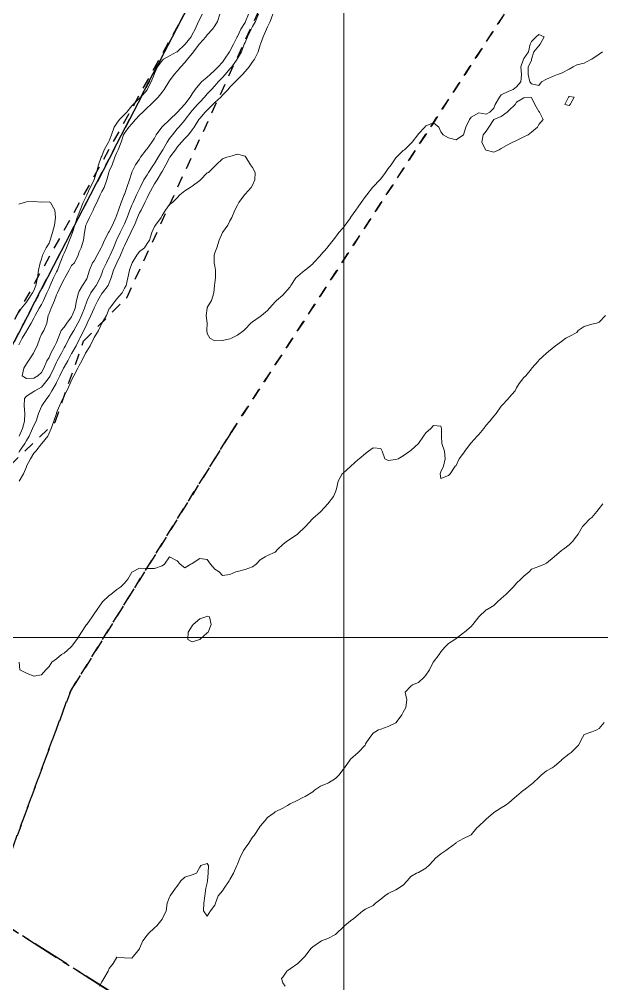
# Model space of a CAD drawing. Header units: centimetres. Extents: x 0 to 642158, y -847 to 649707.
# Drawn here: x 616245.3 to 616283.9, y 620564.4 to 620628.4 of the extents above; entities that cross this region are included whole.
import ezdxf

# ---------------------------------------------------------------- set-up
doc = ezdxf.new("R2010")
doc.units = ezdxf.units.CM
doc.header["$MEASUREMENT"] = 0
doc.linetypes.add('CENTERX2', pattern=[4, 2.5, -0.5, 0.5, -0.5])
doc.linetypes.add('JIS_02_0.7', pattern=[1.35, 0.75, -0.6])
for name, color, linetype, lineweight in [('MEV_grille', 254, 'Continuous', 9), ('WAL_parcellaire agricole', 7, 'JIS_02_0.7', 25), ('WAL_topographie 0.5', 253, 'Continuous', 20)]:
    doc.layers.add(name, color=color, linetype=linetype, lineweight=lineweight)
doc.layers.add('SPW_parcellaire cadastral', color=7, linetype='CENTERX2', lineweight=25, true_color=0xff0542)

# ---------------------------------------------------------------- blocks, each defined once
blk = doc.blocks.new('*U114')
at = {"layer": 'MEV_grille', "transparency": 33554687}
blk.add_lwpolyline([(-1338.461, 0), (1338.461, 0)], dxfattribs=at)
blk = doc.blocks.new('*U115')
at = {"layer": 'MEV_grille', "color": 0, "linetype": 'ByBlock', "lineweight": -2, "transparency": 16777216}
blk.add_blockref('*U114', (0, -1800), dxfattribs=at)
blk = doc.blocks.new('*U112')
at = {"layer": 'MEV_grille', "transparency": 33554687}
blk.add_lwpolyline([(0, 1825.476), (0, -1825.476)], dxfattribs=at)
blk = doc.blocks.new('*U113')
at = {"layer": 'MEV_grille', "color": 0, "linetype": 'ByBlock', "lineweight": -2, "transparency": 16777216}
blk.add_blockref('*U112', (900, 0), dxfattribs=at)

msp = doc.modelspace()

# ---------------------------------------------------------------- linework, layer by layer
at = {"layer": 'SPW_parcellaire cadastral'}
for points in [[(616233.938, 620664.885), (616264.497, 620644.728), (616234.891, 620587.631), (616229.797, 620577.554), (616202.718, 620594.404), (616233.938, 620664.885)], [(616341.973, 620593.577), (616295.418, 620535.924), (616265.328, 620555.01), (616238.886, 620571.786), (616236.432, 620573.367), (616234.338, 620574.673), (616229.797, 620577.554), (616234.891, 620587.631), (616264.497, 620644.728), (616267.003, 620643.075), (616341.973, 620593.577)], [(616235.181, 620514.939), (616224.632, 620500.068), (616199.691, 620465.204), (616186.968, 620475.661), (616186.96, 620475.669), (616184.868, 620477.388), (616184.862, 620477.393), (616171.549, 620488.346), (616234.338, 620574.673), (616236.432, 620573.367), (616238.886, 620571.786), (616265.328, 620555.01), (616244.917, 620527.534), (616235.181, 620514.939)]]:
    msp.add_lwpolyline(points, dxfattribs=at)
at = {"layer": 'WAL_parcellaire agricole'}
for points in [[(616052.891, 620793.615), (616133.223, 620798.458), (616172.383, 620852.629), (616251.222, 620803.638), (616254.888, 620802.306), (616255.997, 620774.617), (616257.4, 620703.807), (616283.569, 620681.31), (616274.904, 620665.143), (616272.238, 620660.142), (616266.073, 620651.975), (616263.907, 620646.975), (616262.074, 620639.475), (616257.786, 620631.565), (616227.415, 620576.971), (616199.663, 620598.301), (616185.082, 620583.966), (616052.891, 620793.615)], [(616287.653, 620679.686), (616303.279, 620668.313), (616259.287, 620600.933), (616248.664, 620583.807), (616242.083, 620565.973), (616233.291, 620571.43), (616233.79, 620575.055), (616243.788, 620593.931), (616244.663, 620598.806), (616247.662, 620601.682), (616249.537, 620607.057), (616252.411, 620609.932), (616262.533, 620631.933), (616266.359, 620643.961), (616266.906, 620651.309), (616274.155, 620656.559), (616276.883, 620662.936), (616287.653, 620679.686)], [(616141.274, 620365.797), (616180.602, 620411.801), (616201.931, 620443.553), (616224.178, 620472.805), (616228.426, 620487.806), (616231.923, 620510.306), (616242.083, 620565.973), (616248.664, 620583.807), (616259.287, 620600.933), (616303.279, 620668.313), (616366.784, 620618.445), (616356.911, 620606.444), (616410.666, 620553.326), (616451.671, 620512.331)]]:
    msp.add_lwpolyline(points, dxfattribs=at)
at = {"layer": 'WAL_topographie 0.5'}
for points in [[(616257.403, 620628.75), (616257.25, 620628.405), (616257.174, 620628.25), (616256.935, 620627.75), (616256.75, 620627.393), (616256.675, 620627.25), (616256.272, 620626.75), (616256.25, 620626.723), (616255.75, 620626.256), (616255.738, 620626.25), (616255.25, 620625.988), (616254.853, 620625.75), (616254.75, 620625.662), (616254.438, 620625.25), (616254.25, 620624.806), (616254.226, 620624.75), (616254.021, 620624.25), (616253.766, 620623.75), (616253.75, 620623.73), (616253.33, 620623.25), (616253.25, 620623.172), (616252.829, 620622.75), (616252.75, 620622.66), (616252.401, 620622.25), (616252.25, 620622.089), (616251.93, 620621.75), (616251.75, 620621.516), (616251.565, 620621.25), (616251.385, 620620.75), (616251.25, 620620.336), (616251.201, 620620.25), (616250.914, 620619.75), (616250.75, 620619.327), (616250.713, 620619.25), (616250.53, 620618.75), (616250.408, 620618.25), (616250.25, 620617.781), (616250.236, 620617.75), (616249.97, 620617.25), (616249.757, 620616.75), (616249.75, 620616.733), (616249.525, 620616.25), (616249.325, 620615.75), (616249.25, 620615.557), (616249.124, 620615.25), (616248.952, 620614.75), (616248.805, 620614.25), (616248.75, 620614.089), (616248.609, 620613.75), (616248.404, 620613.25), (616248.25, 620612.878), (616248.189, 620612.75), (616247.985, 620612.25), (616247.803, 620611.75), (616247.75, 620611.644), (616247.54, 620611.25), (616247.322, 620610.75), (616247.25, 620610.56), (616247.116, 620610.25), (616246.882, 620609.75), (616246.75, 620609.488), (616246.604, 620609.25), (616246.341, 620608.75), (616246.25, 620608.565), (616246.062, 620608.25), (616245.768, 620607.75), (616245.75, 620607.715), (616245.48, 620607.25), (616245.25, 620606.796)], [(616245.25, 620599.669), (616245.301, 620599.75), (616245.637, 620600.25), (616245.75, 620600.46), (616245.923, 620600.75), (616246.165, 620601.25), (616246.25, 620601.452), (616246.403, 620601.75), (616246.561, 620602.25), (616246.75, 620602.704), (616246.773, 620602.75), (616247.105, 620603.25), (616247.25, 620603.441), (616247.436, 620603.75), (616247.72, 620604.25), (616247.75, 620604.308), (616247.975, 620604.75), (616248.212, 620605.25), (616248.25, 620605.328), (616248.491, 620605.75), (616248.75, 620606.221), (616248.766, 620606.25), (616249.042, 620606.75), (616249.25, 620607.16), (616249.298, 620607.25), (616249.558, 620607.75), (616249.75, 620608.175), (616249.789, 620608.25), (616250.033, 620608.75), (616250.244, 620609.25), (616250.25, 620609.264), (616250.487, 620609.75), (616250.75, 620610.202), (616250.787, 620610.25), (616251.179, 620610.75), (616251.25, 620610.929), (616251.376, 620611.25), (616251.526, 620611.75), (616251.75, 620612.248), (616251.751, 620612.25), (616252.001, 620612.75), (616252.195, 620613.25), (616252.25, 620613.384), (616252.433, 620613.75), (616252.678, 620614.25), (616252.75, 620614.415), (616252.91, 620614.75), (616253.114, 620615.25), (616253.25, 620615.556), (616253.362, 620615.75), (616253.605, 620616.25), (616253.75, 620616.549), (616253.858, 620616.75), (616254.121, 620617.25), (616254.25, 620617.478), (616254.419, 620617.75), (616254.718, 620618.25), (616254.75, 620618.308), (616254.992, 620618.75), (616255.25, 620619.224), (616255.27, 620619.25), (616255.633, 620619.75), (616255.75, 620619.919), (616256.039, 620620.25), (616256.25, 620620.486), (616256.511, 620620.75), (616256.75, 620621.067), (616256.878, 620621.25), (616257.189, 620621.75), (616257.25, 620621.832), (616257.618, 620622.25), (616257.75, 620622.384), (616258.119, 620622.75), (616258.25, 620622.881), (616258.639, 620623.25), (616258.75, 620623.369), (616259.123, 620623.75), (616259.25, 620623.893), (616259.598, 620624.25), (616259.75, 620624.415), (616260.087, 620624.75), (616260.25, 620624.94), (616260.525, 620625.25), (616260.75, 620625.583), (616260.876, 620625.75), (616261.132, 620626.25), (616261.25, 620626.701), (616261.269, 620626.75), (616261.462, 620627.25), (616261.683, 620627.75), (616261.75, 620627.914), (616261.928, 620628.25), (616262.089, 620628.75)], [(616245.278, 620600.75), (616245.484, 620601.25), (616245.623, 620601.75), (616245.647, 620602.25), (616245.6, 620602.75), (616245.632, 620603.25), (616245.75, 620603.4), (616246.25, 620603.706), (616246.308, 620603.75), (616246.75, 620604.003), (616246.957, 620604.25), (616247.25, 620604.63), (616247.32, 620604.75), (616247.563, 620605.25), (616247.75, 620605.655), (616247.799, 620605.75), (616248.067, 620606.25), (616248.25, 620606.602), (616248.334, 620606.75), (616248.594, 620607.25), (616248.75, 620607.505), (616248.892, 620607.75), (616249.172, 620608.25), (616249.25, 620608.403), (616249.412, 620608.75), (616249.608, 620609.25), (616249.75, 620609.674), (616249.78, 620609.75), (616250.021, 620610.25), (616250.25, 620610.573), (616250.376, 620610.75), (616250.644, 620611.25), (616250.75, 620611.535), (616250.822, 620611.75), (616251.053, 620612.25), (616251.25, 620612.622), (616251.314, 620612.75), (616251.517, 620613.25), (616251.725, 620613.75), (616251.75, 620613.801), (616251.965, 620614.25), (616252.215, 620614.75), (616252.25, 620614.828), (616252.426, 620615.25), (616252.62, 620615.75), (616252.75, 620616.07), (616252.83, 620616.25), (616253.055, 620616.75), (616253.25, 620617.157), (616253.297, 620617.25), (616253.533, 620617.75), (616253.75, 620618.092), (616253.85, 620618.25), (616254.189, 620618.75), (616254.25, 620618.839), (616254.481, 620619.25), (616254.75, 620619.673), (616254.796, 620619.75), (616255.084, 620620.25), (616255.25, 620620.505), (616255.431, 620620.75), (616255.75, 620621.134), (616255.85, 620621.25), (616256.25, 620621.715), (616256.276, 620621.75), (616256.657, 620622.25), (616256.75, 620622.36), (616257.102, 620622.75), (616257.25, 620622.915), (616257.573, 620623.25), (616257.75, 620623.458), (616258.02, 620623.75), (616258.25, 620623.997), (616258.475, 620624.25), (616258.75, 620624.542), (616258.94, 620624.75), (616259.25, 620625.113), (616259.367, 620625.25), (616259.722, 620625.75), (616259.75, 620625.797), (616260.02, 620626.25), (616260.205, 620626.75), (616260.25, 620626.867), (616260.406, 620627.25), (616260.654, 620627.75), (616260.75, 620627.929), (616260.937, 620628.25), (616261.136, 620628.75)], [(616258.589, 620628.75), (616258.417, 620628.25), (616258.25, 620627.977), (616258.101, 620627.75), (616257.75, 620627.383), (616257.642, 620627.25), (616257.25, 620626.8), (616257.213, 620626.75), (616256.835, 620626.25), (616256.75, 620626.142), (616256.437, 620625.75), (616256.25, 620625.531), (616255.984, 620625.25), (616255.75, 620624.973), (616255.551, 620624.75), (616255.25, 620624.326), (616255.203, 620624.25), (616254.883, 620623.75), (616254.75, 620623.582), (616254.486, 620623.25), (616254.25, 620622.99), (616254.009, 620622.75), (616253.75, 620622.522), (616253.463, 620622.25), (616253.25, 620622.04), (616252.99, 620621.75), (616252.75, 620621.478), (616252.537, 620621.25), (616252.25, 620620.857), (616252.192, 620620.75), (616252.042, 620620.25), (616251.847, 620619.75), (616251.75, 620619.578), (616251.612, 620619.25), (616251.428, 620618.75), (616251.25, 620618.333), (616251.222, 620618.25), (616251.089, 620617.75), (616250.902, 620617.25), (616250.75, 620616.983), (616250.642, 620616.75), (616250.431, 620616.25), (616250.25, 620615.908), (616250.178, 620615.75), (616249.926, 620615.25), (616249.75, 620614.89), (616249.694, 620614.75), (616249.594, 620614.25), (616249.53, 620613.75), (616249.372, 620613.25), (616249.25, 620612.981), (616249.173, 620612.75), (616248.931, 620612.25), (616248.75, 620612.063), (616248.596, 620611.75), (616248.308, 620611.25), (616248.25, 620611.169), (616248.036, 620610.75), (616247.81, 620610.25), (616247.75, 620610.131), (616247.61, 620609.75), (616247.389, 620609.25), (616247.25, 620608.875), (616247.202, 620608.75), (616247.109, 620608.25), (616246.898, 620607.75), (616246.75, 620607.508), (616246.631, 620607.25), (616246.456, 620606.75), (616246.25, 620606.311), (616246.221, 620606.25), (616245.896, 620605.75), (616245.75, 620605.535), (616245.583, 620605.25), (616245.47, 620604.75), (616245.75, 620604.575), (616246.25, 620604.585), (616246.502, 620604.75), (616246.75, 620604.98), (616246.907, 620605.25), (616247.116, 620605.75), (616247.25, 620605.966), (616247.372, 620606.25), (616247.627, 620606.75), (616247.75, 620606.968), (616247.861, 620607.25), (616248.045, 620607.75), (616248.25, 620607.985), (616248.431, 620608.25), (616248.75, 620608.662), (616248.794, 620608.75), (616248.981, 620609.25), (616249.08, 620609.75), (616249.195, 620610.25), (616249.25, 620610.356), (616249.461, 620610.75), (616249.75, 620611.193), (616249.784, 620611.25), (616249.935, 620611.75), (616250.142, 620612.25), (616250.25, 620612.384), (616250.433, 620612.75), (616250.703, 620613.25), (616250.75, 620613.32), (616250.922, 620613.75), (616251.2, 620614.25), (616251.25, 620614.328), (616251.456, 620614.75), (616251.675, 620615.25), (616251.75, 620615.428), (616251.86, 620615.75), (616252.042, 620616.25), (616252.233, 620616.75), (616252.25, 620616.785), (616252.421, 620617.25), (616252.584, 620617.75), (616252.741, 620618.25), (616252.75, 620618.272), (616252.991, 620618.75), (616253.25, 620619.132), (616253.329, 620619.25), (616253.695, 620619.75), (616253.75, 620619.818), (616254.072, 620620.25), (616254.25, 620620.529), (616254.363, 620620.75), (616254.727, 620621.25), (616254.75, 620621.273), (616255.25, 620621.735), (616255.264, 620621.75), (616255.75, 620622.22), (616255.777, 620622.25), (616256.23, 620622.75), (616256.25, 620622.775), (616256.614, 620623.25), (616256.75, 620623.461), (616256.948, 620623.75), (616257.25, 620624.131), (616257.358, 620624.25), (616257.75, 620624.573), (616257.934, 620624.75), (616258.25, 620625.033), (616258.464, 620625.25), (616258.75, 620625.563), (616258.891, 620625.75), (616259.222, 620626.25), (616259.25, 620626.294), (616259.485, 620626.75), (616259.736, 620627.25), (616259.75, 620627.273), (616259.977, 620627.75), (616260.25, 620628.189), (616260.283, 620628.25), (616260.487, 620628.75)], [(616245.262, 620597.75), (616245.548, 620598.25), (616245.75, 620598.722), (616245.764, 620598.75), (616246.032, 620599.25), (616246.25, 620599.614), (616246.366, 620599.75), (616246.75, 620600.235), (616246.766, 620600.25), (616247.163, 620600.75), (616247.25, 620600.935), (616247.403, 620601.25), (616247.577, 620601.75), (616247.737, 620602.25), (616247.75, 620602.285), (616247.954, 620602.75), (616248.164, 620603.25), (616248.25, 620603.432), (616248.44, 620603.75), (616248.659, 620604.25), (616248.75, 620604.466), (616248.906, 620604.75), (616249.164, 620605.25), (616249.25, 620605.431), (616249.435, 620605.75), (616249.68, 620606.25), (616249.75, 620606.396), (616249.988, 620606.75), (616250.233, 620607.25), (616250.25, 620607.288), (616250.533, 620607.75), (616250.75, 620608.237), (616250.76, 620608.25), (616251.07, 620608.75), (616251.25, 620609.215), (616251.273, 620609.25), (616251.656, 620609.75), (616251.75, 620609.852), (616252.11, 620610.25), (616252.25, 620610.561), (616252.359, 620610.75), (616252.484, 620611.25), (616252.597, 620611.75), (616252.75, 620612.203), (616252.775, 620612.25), (616253.085, 620612.75), (616253.25, 620613.004), (616253.577, 620613.25), (616253.75, 620613.519), (616253.92, 620613.75), (616254.065, 620614.25), (616254.25, 620614.665), (616254.324, 620614.75), (616254.699, 620615.25), (616254.75, 620615.391), (616254.983, 620615.75), (616255.25, 620616.114), (616255.432, 620616.25), (616255.75, 620616.559), (616255.931, 620616.75), (616256.25, 620617.024), (616256.615, 620617.25), (616256.75, 620617.324), (616257.25, 620617.708), (616257.292, 620617.75), (616257.75, 620618.208), (616257.825, 620618.25), (616258.25, 620618.655), (616258.33, 620618.75), (616258.75, 620619.139), (616259.05, 620619.25), (616259.25, 620619.294), (616259.75, 620619.447), (616260.25, 620619.333), (616260.298, 620619.25), (616260.625, 620618.75), (616260.75, 620618.583), (616260.922, 620618.25), (616260.912, 620617.75), (616260.75, 620617.406), (616260.654, 620617.25), (616260.25, 620616.794), (616260.213, 620616.75), (616259.839, 620616.25), (616259.75, 620616.083), (616259.578, 620615.75), (616259.375, 620615.25), (616259.25, 620615.042), (616259.11, 620614.75), (616258.75, 620614.25), (616258.75, 620614.25), (616258.538, 620613.75), (616258.371, 620613.25), (616258.25, 620612.9), (616258.203, 620612.75), (616258.21, 620612.25), (616258.25, 620612.036), (616258.3, 620611.75), (616258.288, 620611.25), (616258.25, 620610.917), (616258.235, 620610.75), (616258.187, 620610.25), (616258.019, 620609.75), (616257.75, 620609.282), (616257.734, 620609.25), (616257.68, 620608.75), (616257.739, 620608.25), (616257.723, 620607.75), (616257.75, 620607.55), (616257.917, 620607.25), (616258.25, 620607.062), (616258.75, 620607.103), (616259.25, 620607.2), (616259.344, 620607.25), (616259.75, 620607.453), (616260.163, 620607.75), (616260.25, 620607.837), (616260.646, 620608.25), (616260.75, 620608.343), (616261.25, 620608.692), (616261.333, 620608.75), (616261.75, 620609.088), (616261.88, 620609.25), (616262.25, 620609.665), (616262.345, 620609.75), (616262.75, 620610.091), (616262.896, 620610.25), (616263.25, 620610.665), (616263.299, 620610.75), (616263.625, 620611.25), (616263.75, 620611.368), (616264.226, 620611.75), (616264.25, 620611.767), (616264.75, 620612.191), (616264.803, 620612.25), (616265.25, 620612.744), (616265.256, 620612.75), (616265.702, 620613.25), (616265.75, 620613.309), (616266.096, 620613.75), (616266.25, 620613.939), (616266.473, 620614.25), (616266.75, 620614.565), (616266.89, 620614.75), (616267.25, 620615.242), (616267.256, 620615.25), (616267.595, 620615.75), (616267.75, 620615.96), (616267.948, 620616.25), (616268.25, 620616.654), (616268.321, 620616.75), (616268.706, 620617.25), (616268.75, 620617.296), (616269.184, 620617.75), (616269.25, 620617.829), (616269.567, 620618.25), (616269.75, 620618.497), (616269.954, 620618.75), (616270.25, 620619.208), (616270.289, 620619.25), (616270.75, 620619.697), (616270.821, 620619.75), (616271.25, 620620.17), (616271.343, 620620.25), (616271.716, 620620.75), (616271.75, 620620.801), (616272.181, 620621.25), (616272.25, 620621.335), (616272.75, 620621.542), (616273.1, 620621.25), (616273.25, 620620.95), (616273.393, 620620.75), (616273.75, 620620.542), (616274.25, 620620.404), (616274.75, 620620.75), (616274.75, 620620.75), (616274.893, 620621.25), (616275.136, 620621.75), (616275.25, 620621.906), (616275.75, 620622.2), (616276.25, 620622.111), (616276.5, 620622.25), (616276.75, 620622.5), (616276.843, 620622.75), (616277.133, 620623.25), (616277.25, 620623.396), (616277.75, 620623.639), (616278.035, 620623.75), (616278.25, 620623.917), (616278.55, 620624.25), (616278.596, 620624.75), (616278.555, 620625.25), (616278.713, 620625.75), (616278.75, 620625.809), (616279.063, 620626.25), (616279.167, 620626.75), (616279.25, 620626.938), (616279.562, 620627.25), (616279.75, 620627.393), (616280.083, 620627.25), (616279.821, 620626.75), (616279.75, 620626.641), (616279.417, 620626.25), (616279.262, 620625.75), (616279.25, 620625.667), (616279.042, 620625.25), (616279.036, 620624.75), (616279.15, 620624.25), (616279.25, 620624.125), (616279.75, 620624.019), (616279.917, 620624.25), (616280.25, 620624.438), (616280.75, 620624.644), (616280.979, 620624.75), (616281.25, 620624.826), (616281.75, 620625.095), (616282.012, 620625.25), (616282.25, 620625.377), (616282.75, 620625.5), (616283.233, 620625.75), (616283.25, 620625.759), (616283.75, 620626.087), (616283.968, 620626.25)], [(616276.75, 620619.593), (616277.113, 620619.75), (616277.25, 620619.823), (616277.75, 620620.129), (616278.018, 620620.25), (616278.25, 620620.355), (616278.75, 620620.614), (616279.023, 620620.75), (616279.25, 620620.92), (616279.653, 620621.25), (616279.75, 620621.434), (616280.023, 620621.75), (616279.778, 620622.25), (616279.75, 620622.279), (616279.474, 620622.75), (616279.25, 620623.214), (616278.75, 620623.197), (616278.25, 620622.9), (616278.175, 620622.75), (616277.75, 620622.345), (616277.639, 620622.25), (616277.25, 620621.958), (616276.75, 620621.75), (616276.75, 620621.75), (616276.424, 620621.25), (616276.25, 620620.983), (616276.055, 620620.75), (616275.95, 620620.25), (616276.208, 620619.75), (616276.25, 620619.721), (616276.75, 620619.593)], [(616281.75, 620622.691), (616281.811, 620622.75), (616282.083, 620623.25), (616281.75, 620623.277), (616281.715, 620623.25), (616281.464, 620622.75), (616281.75, 620622.691)], [(616245.25, 620616.134), (616245.598, 620616.25), (616245.75, 620616.293), (616246.25, 620616.327), (616246.75, 620616.283), (616247.25, 620616.304), (616247.341, 620616.25), (616247.632, 620615.75), (616247.687, 620615.25), (616247.605, 620614.75), (616247.476, 620614.25), (616247.337, 620613.75), (616247.25, 620613.545), (616247.055, 620613.25), (616246.818, 620612.75), (616246.75, 620612.495), (616246.657, 620612.25), (616246.547, 620611.75), (616246.485, 620611.25), (616246.384, 620610.75), (616246.25, 620610.42), (616246.157, 620610.25), (616245.819, 620609.75), (616245.75, 620609.644), (616245.435, 620609.25), (616245.25, 620608.968)], [(616245.275, 620585.75), (616245.322, 620585.25), (616245.75, 620585.019), (616246.25, 620584.827), (616246.75, 620584.908), (616247.033, 620585.25), (616247.25, 620585.458), (616247.444, 620585.75), (616247.75, 620585.974), (616248.088, 620586.25), (616248.25, 620586.352), (616248.705, 620586.75), (616248.75, 620586.792), (616249.088, 620587.25), (616249.25, 620587.495), (616249.403, 620587.75), (616249.743, 620588.25), (616249.75, 620588.258), (616250.106, 620588.75), (616250.25, 620588.966), (616250.449, 620589.25), (616250.75, 620589.696), (616250.805, 620589.75), (616251.25, 620590.172), (616251.352, 620590.25), (616251.75, 620590.568), (616252.013, 620590.75), (616252.25, 620591), (616252.481, 620591.25), (616252.75, 620591.727), (616252.781, 620591.75), (616253.25, 620591.984), (616253.75, 620591.956), (616254.25, 620591.967), (616254.75, 620592.146), (616254.917, 620592.25), (616255.25, 620592.75), (616255.25, 620592.75), (616255.25, 620592.75), (616255.75, 620592.464), (616255.95, 620592.25), (616256.25, 620592), (616256.659, 620592.25), (616256.75, 620592.29), (616257.25, 620592.621), (616257.75, 620592.556), (616257.962, 620592.25), (616258.25, 620591.924), (616258.536, 620591.75), (616258.75, 620591.5), (616259.25, 620591.576), (616259.65, 620591.75), (616259.75, 620591.777), (616260.25, 620591.895), (616260.75, 620592.073), (616260.981, 620592.25), (616261.25, 620592.534), (616261.583, 620592.75), (616261.75, 620592.837), (616262.25, 620593.047), (616262.426, 620593.25), (616262.75, 620593.55), (616263, 620593.75), (616263.25, 620593.901), (616263.724, 620594.25), (616263.75, 620594.266), (616264.25, 620594.727), (616264.273, 620594.75), (616264.722, 620595.25), (616264.75, 620595.28), (616265.25, 620595.721), (616265.288, 620595.75), (616265.737, 620596.25), (616265.75, 620596.266), (616266.128, 620596.75), (616266.25, 620597.044), (616266.321, 620597.25), (616266.432, 620597.75), (616266.7, 620598.25), (616266.75, 620598.298), (616267.25, 620598.736), (616267.266, 620598.75), (616267.75, 620599.191), (616267.827, 620599.25), (616268.25, 620599.605), (616268.446, 620599.75), (616268.75, 620599.962), (616269.25, 620599.917), (616269.35, 620599.75), (616269.517, 620599.25), (616269.75, 620599.141), (616270.25, 620599.193), (616270.4, 620599.25), (616270.75, 620599.45), (616271.187, 620599.75), (616271.25, 620599.798), (616271.75, 620600.25), (616271.75, 620600.25), (616272.088, 620600.75), (616272.25, 620600.97), (616272.583, 620601.25), (616272.75, 620601.456), (616273.25, 620601.417), (616273.294, 620601.25), (616273.276, 620600.75), (616273.306, 620600.25), (616273.48, 620599.75), (616273.523, 620599.25), (616273.419, 620598.75), (616273.25, 620598.383), (616273.19, 620598.25), (616273.25, 620597.942), (616273.75, 620598.133), (616273.853, 620598.25), (616274.198, 620598.75), (616274.25, 620598.798), (616274.466, 620599.25), (616274.75, 620599.615), (616274.835, 620599.75), (616275.197, 620600.25), (616275.25, 620600.296), (616275.655, 620600.75), (616275.75, 620600.847), (616276.09, 620601.25), (616276.25, 620601.468), (616276.48, 620601.75), (616276.75, 620602.065), (616276.914, 620602.25), (616277.25, 620602.738), (616277.261, 620602.75), (616277.718, 620603.25), (616277.75, 620603.284), (616278.163, 620603.75), (616278.25, 620603.958), (616278.439, 620604.25), (616278.75, 620604.64), (616278.888, 620604.75), (616279.25, 620605.222), (616279.28, 620605.25), (616279.717, 620605.75), (616279.75, 620605.795), (616280.25, 620606.25), (616280.25, 620606.25), (616280.75, 620606.671), (616280.85, 620606.75), (616281.25, 620607.036), (616281.531, 620607.25), (616281.75, 620607.367), (616282.25, 620607.625), (616282.359, 620607.75), (616282.75, 620608.023), (616283.25, 620608.169), (616283.562, 620608.25), (616283.75, 620608.304), (616284.167, 620608.75)], [(616250.592, 620564.25), (616250.75, 620564.538), (616250.889, 620564.75), (616251.165, 620565.25), (616251.25, 620565.427), (616251.5, 620565.75), (616251.75, 620566.173), (616252.25, 620566.135), (616252.75, 620566.103), (616252.864, 620566.25), (616253.25, 620566.722), (616253.262, 620566.75), (616253.476, 620567.25), (616253.75, 620567.636), (616253.839, 620567.75), (616254.25, 620568.121), (616254.393, 620568.25), (616254.75, 620568.704), (616254.781, 620568.75), (616255.016, 620569.25), (616255.089, 620569.75), (616255.25, 620570.167), (616255.283, 620570.25), (616255.647, 620570.75), (616255.75, 620570.883), (616256, 620571.25), (616256.25, 620571.474), (616256.75, 620571.65), (616257.028, 620571.75), (616257.25, 620572.15), (616257.321, 620572.25), (616257.75, 620572.4), (616257.833, 620572.25), (616257.806, 620571.75), (616257.764, 620571.25), (616257.75, 620571.107), (616257.654, 620570.75), (616257.583, 620570.25), (616257.508, 620569.75), (616257.495, 620569.25), (616257.75, 620568.9), (616257.965, 620569.25), (616258.25, 620569.628), (616258.291, 620569.75), (616258.468, 620570.25), (616258.75, 620570.57), (616258.862, 620570.75), (616259.192, 620571.25), (616259.25, 620571.334), (616259.485, 620571.75), (616259.707, 620572.25), (616259.75, 620572.341), (616259.912, 620572.75), (616260.139, 620573.25), (616260.25, 620573.413), (616260.506, 620573.75), (616260.75, 620574.13), (616260.86, 620574.25), (616261.186, 620574.75), (616261.25, 620574.873), (616261.586, 620575.25), (616261.75, 620575.453), (616262.187, 620575.75), (616262.25, 620575.813), (616262.75, 620576.074), (616263.066, 620576.25), (616263.25, 620576.34), (616263.75, 620576.6), (616264.031, 620576.75), (616264.25, 620576.828), (616264.75, 620577.145), (616264.868, 620577.25), (616265.25, 620577.519), (616265.75, 620577.732), (616265.779, 620577.75), (616266.25, 620578.041), (616266.475, 620578.25), (616266.75, 620578.618), (616266.848, 620578.75), (616267.194, 620579.25), (616267.25, 620579.313), (616267.75, 620579.75), (616267.75, 620579.75), (616268.212, 620580.25), (616268.25, 620580.333), (616268.538, 620580.75), (616268.75, 620581.04), (616269.113, 620581.25), (616269.25, 620581.31), (616269.75, 620581.476), (616270.25, 620581.73), (616270.27, 620581.75), (616270.644, 620582.25), (616270.75, 620582.434), (616270.926, 620582.75), (616270.988, 620583.25), (616270.864, 620583.75), (616271.25, 620584.155), (616271.368, 620584.25), (616271.75, 620584.412), (616272.136, 620584.75), (616272.25, 620584.893), (616272.483, 620585.25), (616272.741, 620585.75), (616272.75, 620585.763), (616273.125, 620586.25), (616273.25, 620586.436), (616273.506, 620586.75), (616273.75, 620586.994), (616274.157, 620587.25), (616274.25, 620587.314), (616274.75, 620587.694), (616274.803, 620587.75), (616275.25, 620588.128), (616275.37, 620588.25), (616275.75, 620588.75), (616275.75, 620588.75), (616276.25, 620589.217), (616276.31, 620589.25), (616276.75, 620589.518), (616276.994, 620589.75), (616277.25, 620589.983), (616277.561, 620590.25), (616277.75, 620590.429), (616278.063, 620590.75), (616278.25, 620590.992), (616278.546, 620591.25), (616278.75, 620591.462), (616279.091, 620591.75), (616279.25, 620591.917), (616279.75, 620592.102), (616280.113, 620592.25), (616280.25, 620592.313), (616280.75, 620592.75), (616280.75, 620592.75), (616281.25, 620593.163), (616281.368, 620593.25), (616281.75, 620593.533), (616281.977, 620593.75), (616282.25, 620594.125), (616282.345, 620594.25), (616282.625, 620594.75), (616282.75, 620594.87), (616283.115, 620595.25), (616283.25, 620595.347), (616283.58, 620595.75), (616283.75, 620595.942), (616283.99, 620596.25)], [(616256.75, 620587.1), (616257.25, 620587.25), (616257.25, 620587.25), (616257.75, 620587.689), (616257.806, 620587.75), (616258.015, 620588.25), (616257.887, 620588.75), (616257.75, 620588.798), (616257.65, 620588.75), (616257.25, 620588.62), (616256.814, 620588.25), (616256.75, 620588.167), (616256.484, 620587.75), (616256.46, 620587.25), (616256.75, 620587.1)], [(616262.917, 620564.25), (616262.75, 620564.464), (616262.681, 620564.75), (616262.75, 620564.855), (616263.028, 620565.25), (616263.25, 620565.412), (616263.75, 620565.75), (616263.75, 620565.75), (616264.25, 620566.25), (616264.25, 620566.25), (616264.621, 620566.75), (616264.75, 620566.862), (616265.25, 620567.223), (616265.318, 620567.25), (616265.75, 620567.408), (616266.25, 620567.684), (616266.311, 620567.75), (616266.75, 620568.159), (616266.853, 620568.25), (616267.25, 620568.58), (616267.466, 620568.75), (616267.75, 620568.983), (616268.074, 620569.25), (616268.25, 620569.368), (616268.75, 620569.612), (616268.909, 620569.75), (616269.25, 620570.036), (616269.519, 620570.25), (616269.75, 620570.402), (616270.25, 620570.65), (616270.435, 620570.75), (616270.75, 620570.962), (616270.995, 620571.25), (616271.25, 620571.523), (616271.635, 620571.75), (616271.75, 620571.801), (616272.25, 620572.083), (616272.435, 620572.25), (616272.75, 620572.587), (616272.896, 620572.75), (616273.25, 620573.029), (616273.571, 620573.25), (616273.75, 620573.394), (616274.224, 620573.75), (616274.25, 620573.774), (616274.75, 620574.056), (616275.17, 620574.25), (616275.25, 620574.304), (616275.634, 620574.75), (616275.75, 620574.864), (616276.155, 620575.25), (616276.25, 620575.341), (616276.724, 620575.75), (616276.75, 620575.776), (616277.25, 620576.095), (616277.5, 620576.25), (616277.75, 620576.412), (616278.136, 620576.75), (616278.25, 620576.858), (616278.733, 620577.25), (616278.75, 620577.262), (616279.25, 620577.655), (616279.368, 620577.75), (616279.75, 620578.101), (616279.903, 620578.25), (616280.25, 620578.541), (616280.625, 620578.75), (616280.75, 620578.836), (616281.233, 620579.25), (616281.25, 620579.269), (616281.75, 620579.664), (616281.875, 620579.75), (616282.25, 620580.125), (616282.375, 620580.25), (616282.646, 620580.75), (616282.75, 620580.942), (616283.25, 620581.125), (616283.583, 620581.25), (616283.75, 620581.338), (616284.083, 620581.75)]]:
    msp.add_lwpolyline(points, dxfattribs=at)

# ---------------------------------------------------------------- block references
at = {"layer": 'MEV_grille', "transparency": 33554687}
for name, p in [('*U113', (615366.814, 620593.644)), ('*U115', (616669.481, 622387.381))]:
    msp.add_blockref(name, p, dxfattribs=at)

doc.saveas('drawing.dxf')
